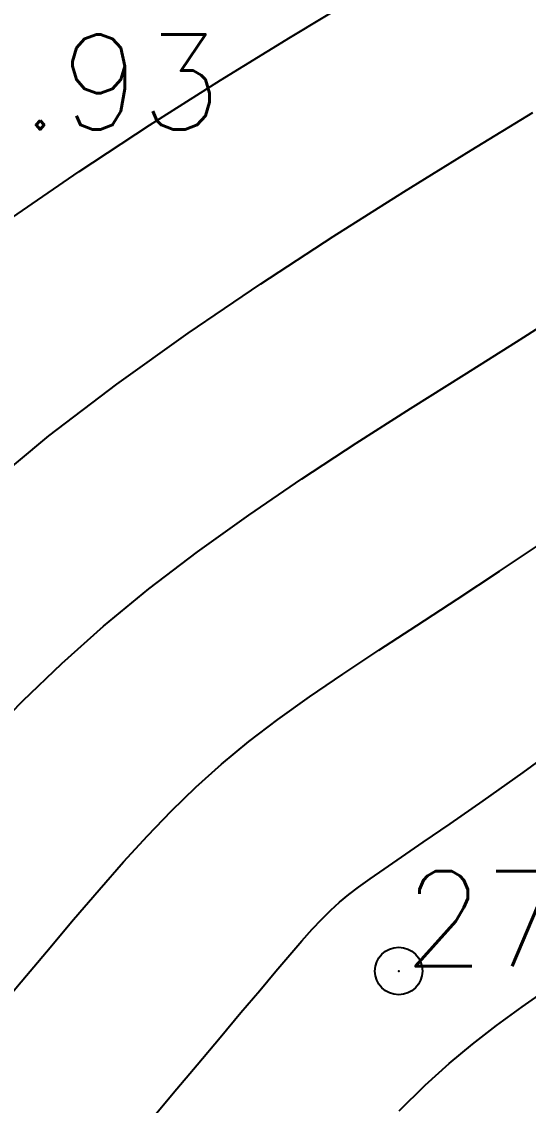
# Model space of a CAD drawing. Header units: millimetres. Extents: x 524954 to 526204, y 9523489 to 9524010.
# Drawn here: x 526034.66 to 526040, y 9523760.43 to 9523771.84 of the extents above; entities that cross this region are included whole.
import ezdxf

# ---------------------------------------------------------------- set-up
doc = ezdxf.new("R2010")
doc.units = ezdxf.units.MM
doc.header["$PDMODE"] = 32
doc.header["$PDSIZE"] = 0.5
for name, color, linetype in [('CN_01_00', 3, 'Continuous'), ('CN_02_00', 4, 'Continuous'), ('CN_10_00', 1, 'Continuous'), ('TopoAlt', 3, 'Continuous'), ('TOPOJIS', 7, 'Continuous')]:
    doc.layers.add(name, color=color, linetype=linetype)
doc.styles.add('Simplex 1.0', font='Simplex.shx', dxfattribs={"width": 0.99, "height": 1})

# ---------------------------------------------------------------- blocks, each defined once
blk = doc.blocks.new('TCPOINT M')
at = {"color": 0}
blk.add_point((0, 0), dxfattribs=at)
at = {"layer": 'TopoAlt', "style": 'Simplex 1.0', "width": 0.99}
blk.add_attdef('ALT', (0.15, 0.15), '', height=1, dxfattribs=at)

msp = doc.modelspace()

# ---------------------------------------------------------------- linework, layer by layer
at = {"layer": 'CN_01_00', "flags": 128}
for points, elevation in [([(526034.285, 9523766.927), (526034.95, 9523767.477), (526035.665, 9523768.023), (526036.415, 9523768.559), (526037.181, 9523769.079), (526037.945, 9523769.577), (526038.689, 9523770.047), (526039.396, 9523770.483), (526040.047, 9523770.88)], 283), ([(526033.307, 9523760.117), (526033.634, 9523760.51), (526033.967, 9523760.907), (526034.297, 9523761.301), (526034.619, 9523761.684), (526034.924, 9523762.048), (526035.21, 9523762.386), (526035.479, 9523762.7), (526035.737, 9523762.993), (526035.989, 9523763.269), (526036.241, 9523763.53), (526036.499, 9523763.78), (526036.768, 9523764.022), (526037.054, 9523764.259), (526037.362, 9523764.493), (526037.693, 9523764.73), (526038.046, 9523764.971), (526038.423, 9523765.221), (526038.824, 9523765.482), (526039.248, 9523765.758), (526039.696, 9523766.052), (526040.169, 9523766.368)], 281), ([(526038.637, 9523760.374), (526038.912, 9523760.642), (526039.166, 9523760.871), (526039.411, 9523761.076), (526039.662, 9523761.271), (526039.933, 9523761.468), (526040.238, 9523761.682)], 279)]:
    msp.add_lwpolyline(points, dxfattribs=dict(at, elevation=elevation))
at = {"layer": 'CN_02_00', "flags": 128}
for points, elevation in [([(526034.56, 9523769.771), (526035.27, 9523770.26), (526036.009, 9523770.746), (526036.756, 9523771.22), (526037.493, 9523771.675), (526038.199, 9523772.102)], 284), ([(526034.295, 9523764.3), (526034.676, 9523764.688), (526035.085, 9523765.081), (526035.526, 9523765.475), (526036.002, 9523765.868), (526036.514, 9523766.258), (526037.054, 9523766.644), (526037.614, 9523767.025), (526038.184, 9523767.399), (526038.757, 9523767.764), (526039.322, 9523768.12), (526039.872, 9523768.466), (526040.396, 9523768.799)], 282)]:
    msp.add_lwpolyline(points, dxfattribs=dict(at, elevation=elevation))
at = {"layer": 'CN_10_00', "elevation": 280, "flags": 128}
msp.add_lwpolyline([(526035.999, 9523760.248), (526036.26, 9523760.558), (526036.512, 9523760.859), (526036.752, 9523761.144), (526036.972, 9523761.407), (526037.17, 9523761.641), (526037.34, 9523761.844), (526037.486, 9523762.015), (526037.612, 9523762.161), (526037.723, 9523762.286), (526037.823, 9523762.392), (526037.918, 9523762.486), (526038.011, 9523762.57), (526038.107, 9523762.649), (526038.211, 9523762.729), (526038.332, 9523762.816), (526038.479, 9523762.918), (526038.663, 9523763.043), (526038.891, 9523763.2), (526039.174, 9523763.395), (526039.521, 9523763.638), (526039.942, 9523763.936), (526040.44, 9523764.295)], dxfattribs=at)

# ---------------------------------------------------------------- block references
at = {"layer": 'TOPOJIS'}
ref = msp.add_blockref('TCPOINT M', (526032.05, 9523770.653, 284.93), dxfattribs=at)
ref.add_attrib('ALT', '284.93', (526032.1, 9523770.703, 284.93), dxfattribs={"layer": 'TopoAlt', "height": 1, "style": 'Simplex 1.0', "width": 0.99})
ref = msp.add_blockref('TCPOINT M', (526038.633, 9523761.845, 279.5), dxfattribs=at)
ref.add_attrib('ALT', '279.50', (526038.683, 9523761.895, 279.5), dxfattribs={"layer": 'TopoAlt', "height": 1, "style": 'Simplex 1.0', "width": 0.99})

doc.saveas('drawing.dxf')
